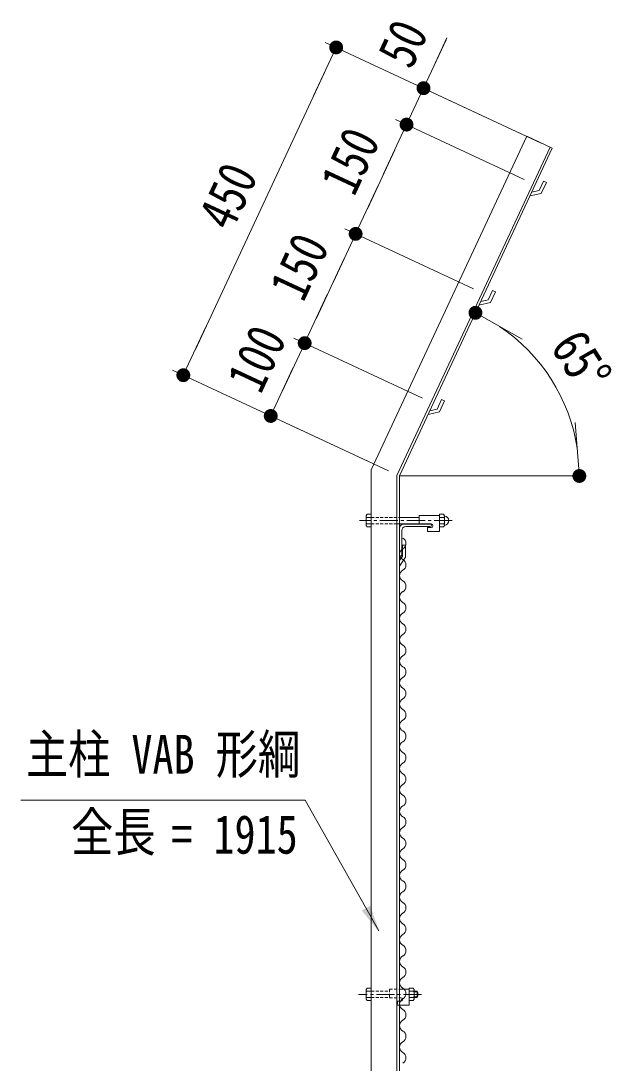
# Model space of a CAD drawing. Units: millimetres, scale not verified. Extents: x -4455 to 4455, y -3150 to 3150.
# Drawn here: x 21 to 757, y 371 to 1668 of the extents above; entities that cross this region are included whole.
import ezdxf
from ezdxf.enums import TextEntityAlignment as Align

# ---------------------------------------------------------------- set-up
doc = ezdxf.new("R2010")
doc.units = ezdxf.units.MM
doc.header["$LTSCALE"] = 30
doc.linetypes.add('USER2', pattern=[1.125, 0.75, -0.125, 0.125, -0.125])
doc.linetypes.add('USER4', pattern=[0.1875, 0.125, -0.0625])
for name, color, linetype, lineweight in [('0-0_D-STR-TXT', 3, 'Continuous', 13), ('0-1_D-STR2', 1, 'Continuous', 13), ('0-2_D-STR-DIM', 4, 'Continuous', 13), ('0-3_D-BMK', 2, 'USER2', 13), ('0-4_D-STR1', 1, 'Continuous', 18), ('0-5_D-STR3', 3, 'Continuous', 13), ('0-D_SUNPOU', 1, 'Continuous', 18), ('0-E_1部材', 3, 'Continuous', 18), ('1-0_7詳細', 3, 'Continuous', 18)]:
    doc.layers.add(name, color=color, linetype=linetype, lineweight=lineweight)
doc.styles.add('ＭＳ ゴシック', font='')
doc.styles.get('ＭＳ ゴシック').set_extended_font_data('MS Gothic')

# ---------------------------------------------------------------- blocks, each defined once
blk = doc.blocks.new('M1')
at = {"layer": '0-D_SUNPOU'}
blk.add_line((-7.5, 0), (-57.86, 0), dxfattribs=at)
for points in [[(0, 0), (-7.5, 0), (-7.44, 0.94)], [(0, 0), (-7.44, -0.94), (-7.5, 0)], [(0, 0), (-7.44, 0.94), (-7.26, 1.87)], [(0, 0), (-7.26, -1.87), (-7.44, -0.94)], [(0, 0), (-7.26, 1.87), (-6.97, 2.76)], [(0, 0), (-6.97, -2.76), (-7.26, -1.87)], [(0, 0), (-6.97, 2.76), (-6.57, 3.61)], [(0, 0), (-6.57, -3.61), (-6.97, -2.76)], [(0, 0), (-6.57, 3.61), (-6.07, 4.41)], [(0, 0), (-6.07, -4.41), (-6.57, -3.61)], [(0, 0), (-6.07, 4.41), (-5.47, 5.13)], [(0, 0), (-5.47, -5.13), (-6.07, -4.41)], [(0, 0), (-5.47, 5.13), (-4.78, 5.78)], [(0, 0), (-4.78, -5.78), (-5.47, -5.13)], [(0, 0), (-4.78, 5.78), (-4.02, 6.33)], [(0, 0), (-4.02, -6.33), (-4.78, -5.78)], [(0, 0), (-4.02, 6.33), (-3.19, 6.79)], [(0, 0), (-3.19, -6.79), (-4.02, -6.33)], [(0, 0), (-3.19, 6.79), (-2.32, 7.13)], [(0, 0), (-2.32, -7.13), (-3.19, -6.79)], [(0, 0), (-2.32, 7.13), (-1.41, 7.37)], [(0, 0), (-1.41, -7.37), (-2.32, -7.13)], [(0, 0), (-1.41, 7.37), (-0.47, 7.49)], [(0, 0), (-0.47, -7.49), (-1.41, -7.37)], [(0, 0), (-0.47, 7.49), (0.47, 7.49)], [(0, 0), (0.47, -7.49), (-0.47, -7.49)], [(0, 0), (0.47, 7.49), (1.41, 7.37)], [(0, 0), (1.41, 7.37), (2.32, 7.13)], [(0, 0), (2.32, 7.13), (3.19, 6.79)], [(0, 0), (3.19, 6.79), (4.02, 6.33)], [(0, 0), (4.02, 6.33), (4.78, 5.78)], [(0, 0), (4.78, 5.78), (5.47, 5.13)], [(0, 0), (5.47, 5.13), (6.07, 4.41)], [(0, 0), (6.07, 4.41), (6.57, 3.61)], [(0, 0), (6.57, 3.61), (6.97, 2.76)], [(0, 0), (6.97, 2.76), (7.26, 1.87)], [(0, 0), (7.26, 1.87), (7.44, 0.94)], [(0, 0), (7.44, 0.94), (7.5, 0)], [(0, 0), (1.41, -7.37), (0.47, -7.49)], [(0, 0), (2.32, -7.13), (1.41, -7.37)], [(0, 0), (3.19, -6.79), (2.32, -7.13)], [(0, 0), (4.02, -6.33), (3.19, -6.79)], [(0, 0), (4.78, -5.78), (4.02, -6.33)], [(0, 0), (5.47, -5.13), (4.78, -5.78)], [(0, 0), (6.07, -4.41), (5.47, -5.13)], [(0, 0), (6.57, -3.61), (6.07, -4.41)], [(0, 0), (6.97, -2.76), (6.57, -3.61)], [(0, 0), (7.26, -1.87), (6.97, -2.76)], [(0, 0), (7.44, -0.94), (7.26, -1.87)], [(0, 0), (7.5, 0), (7.44, -0.94)]]:
    blk.add_solid(points, dxfattribs=at)

msp = doc.modelspace()

# ---------------------------------------------------------------- linework, layer by layer
at = {"layer": '0-0_D-STR-TXT'}
msp.add_lwpolyline([(21.3, 698.43), (375.14, 698.43), (466.6, 536.08)], dxfattribs=at)
msp.add_solid([(467.73, 534.07), (445.58, 561.19), (456.02, 567.07)], dxfattribs=at)
at = {"layer": '0-1_D-STR2', "color": 2}
for centre, start, end in [((493.02, 1018.05), 298.07249, 61.92751), ((500.13, 1004.71), 118.07249, 241.92751), ((493.02, 991.38), 298.07249, 61.92751), ((500.13, 978.05), 118.07249, 241.92751), ((493.02, 964.71), 298.07249, 61.92751), ((500.13, 951.38), 118.07249, 241.92751), ((493.02, 938.05), 298.07249, 61.92751), ((500.13, 924.71), 118.07249, 241.92751), ((493.02, 911.38), 298.07249, 61.92751), ((500.13, 898.05), 118.07249, 241.92751), ((493.02, 884.71), 298.07249, 61.92751), ((500.13, 871.38), 118.07249, 241.92751), ((493.02, 858.05), 298.07249, 61.92751), ((500.13, 844.71), 118.07249, 241.92751), ((493.02, 831.38), 298.07249, 61.92751), ((500.13, 818.05), 118.07249, 241.92751), ((493.02, 804.71), 298.07249, 61.92751), ((500.13, 791.38), 118.07249, 241.92751), ((493.02, 778.05), 298.07249, 61.92751), ((500.13, 764.71), 118.07249, 241.92751), ((493.02, 751.38), 298.07249, 61.92751), ((500.13, 738.05), 118.07249, 241.92751), ((493.02, 724.71), 298.07249, 61.92751), ((500.13, 711.38), 118.07249, 241.92751), ((493.02, 698.05), 298.07249, 61.92751), ((500.13, 684.71), 118.07249, 241.92751), ((493.02, 671.38), 298.07249, 61.92751), ((500.13, 658.05), 118.07249, 241.92751), ((493.02, 644.71), 298.07249, 61.92751), ((500.13, 631.38), 118.07249, 241.92751), ((493.02, 618.05), 298.07249, 61.92751), ((500.13, 604.71), 118.07249, 241.92751), ((493.02, 591.38), 298.07249, 61.92751), ((500.13, 578.05), 118.07249, 241.92751), ((493.02, 564.71), 298.07249, 61.92751), ((500.13, 551.38), 118.07249, 241.92751), ((493.02, 538.05), 298.07249, 61.92751), ((500.13, 524.71), 118.07249, 241.92751), ((493.02, 511.38), 298.07249, 61.92751), ((500.13, 498.05), 118.07249, 241.92751), ((493.02, 484.71), 298.07249, 61.92751), ((500.13, 471.38), 118.07249, 241.92751), ((493.02, 458.05), 298.07249, 61.92751), ((500.13, 444.71), 118.07249, 241.92751), ((493.02, 431.38), 298.07249, 61.92751), ((500.13, 418.05), 118.07249, 241.92751), ((493.02, 404.71), 298.07249, 61.92751), ((500.13, 391.38), 118.07249, 241.92751), ((493.02, 378.05), 298.07249, 61.92751)]:
    msp.add_arc(centre, 7.56, start, end, dxfattribs=at)
at = {"layer": '0-2_D-STR-DIM', "color": 1, "lineweight": 18}
for p, q in [((668.95, 1516.19), (400.1, 1641.56)), ((537.03, 1615.77), (551.61, 1647.04)), ((399.11, 1603.95), (238.09, 1258.65)), ((501.32, 1539.19), (522.45, 1584.5)), ((668.95, 1516.19), (508.85, 1590.84)), ((647.82, 1470.87), (487.72, 1545.53)), ((647.82, 1470.87), (487.72, 1545.53)), ((486.74, 1507.92), (452.5, 1434.51)), ((486.74, 1507.92), (472.16, 1476.65)), ((584.43, 1334.92), (424.33, 1409.58)), ((584.43, 1334.92), (424.33, 1409.58)), ((423.34, 1371.97), (389.11, 1298.56)), ((521.04, 1198.98), (360.94, 1273.63)), ((521.04, 1198.98), (360.94, 1273.63)), ((478.78, 1108.35), (209.92, 1233.72)), ((359.95, 1236.03), (346.85, 1207.93)), ((478.78, 1108.35), (318.67, 1183))]:
    msp.add_line(p, q, dxfattribs=at)
at = {"layer": '0-2_D-STR-DIM', "color": 1}
msp.add_line((492.37, 1102.01), (716.6, 1102.01), dxfattribs=at)
at = {"layer": '0-2_D-STR-DIM', "color": 1, "lineweight": 18}
msp.add_arc((492.37, 1102.01), 224, 8.83339, 56.16672, dxfattribs=at)
at = {"layer": '0-3_D-BMK'}
for p, q in [((558.06, 1046.46), (442.61, 1046.46)), ((519.99, 457.01), (441.5, 457.01))]:
    msp.add_line(p, q, dxfattribs=at)
at = {"layer": '0-4_D-STR1'}
for p, q in [((650.83, 1524.64), (457.37, 1109.77)), ((679.83, 1511.12), (489.37, 1102.67)), ((682.55, 1509.85), (492.37, 1102.01)), ((675.3, 1467.18), (668.98, 1453.62)), ((654.84, 1450.44), (668.98, 1453.62)), ((656.98, 1455.02), (666.18, 1457.09)), ((608.28, 1332.92), (602.79, 1321.14)), ((611.91, 1331.23), (605.58, 1317.67)), ((611.91, 1331.23), (608.28, 1332.92)), ((591.45, 1314.49), (605.58, 1317.67)), ((593.59, 1319.07), (602.79, 1321.14)), ((548.52, 1195.29), (542.19, 1181.73)), ((528.06, 1178.54), (542.19, 1181.73)), ((530.2, 1183.12), (539.4, 1185.2)), ((457.37, 1109.77), (457.37, -362.99)), ((489.37, 1102.67), (489.37, -362.99)), ((492.37, 1102.01), (492.37, -362.99)), ((499.87, 1042.01), (524.87, 1042.01)), ((500.37, 1039.01), (530.37, 1039.01)), ((532.37, 1042.01), (532.37, 1041.01)), ((492.37, 1002.01), (492.37, 1037.01)), ((495.37, 1004.01), (495.37, 1034.01)), ((496.1, 1016.06), (496.1, 1002.22)), ((500.1, 1016.06), (496.1, 1016.06)), ((500.1, 1016.06), (500.1, 1000.97)), ((492.37, 996.81), (496.1, 1002.22)), ((492.37, 1002.01), (493.37, 1002.01)), ((492.37, 989.77), (500.1, 1000.97))]:
    msp.add_line(p, q, dxfattribs=at)
for points in [[(675.3, 1467.18), (671.68, 1468.87), (666.18, 1457.09)], [(548.52, 1195.29), (544.89, 1196.98), (539.4, 1185.2)]]:
    msp.add_lwpolyline(points, dxfattribs=at)
for centre, radius, start, end in [((497.37, 1037.01), 5, 90, 180), ((500.37, 1034.01), 5, 90, 180), ((530.37, 1041.01), 2, 270, 0), ((493.37, 1004.01), 2, 270, 0)]:
    msp.add_arc(centre, radius, start, end, dxfattribs=at)
at = {"layer": '0-5_D-STR3'}
for p, q in [((450.97, 1052.38), (452.08, 1054.3)), ((450.97, 1052.38), (450.97, 1040.54)), ((452.08, 1054.3), (457.37, 1054.3)), ((457.37, 1054.3), (457.37, 1038.62)), ((517.18, 1052.78), (542.18, 1052.78)), ((517.18, 1052.78), (517.18, 1042.28)), ((542.18, 1038.62), (542.18, 1054.3)), ((542.18, 1052.78), (542.18, 1032.78)), ((548.58, 1040.54), (548.58, 1052.38)), ((451.66, 1050.46), (457.37, 1050.46)), ((451.66, 1042.46), (457.37, 1042.46)), ((487.47, 1042.46), (517.18, 1042.46)), ((492.37, 1050.46), (517.23, 1050.46)), ((517.18, 1042.28), (531.93, 1042.28)), ((527.18, 1037.78), (531.93, 1037.78)), ((527.18, 1037.78), (527.18, 1032.78)), ((547.89, 1050.46), (542.18, 1050.46)), ((547.89, 1042.46), (542.18, 1042.46)), ((547.47, 1038.62), (542.18, 1038.62)), ((548.58, 1040.54), (547.47, 1038.62)), ((527.18, 1032.78), (542.18, 1032.78)), ((450.97, 462.93), (452.08, 464.85)), ((450.97, 451.09), (450.97, 462.93)), ((451.66, 461.01), (457.37, 461.01)), ((452.08, 464.85), (457.37, 464.85)), ((457.37, 449.17), (457.37, 464.85)), ((492.37, 463.33), (504.44, 463.33)), ((504.44, 449.17), (504.44, 464.85)), ((504.44, 463.33), (504.44, 443.33)), ((510.15, 461.01), (504.44, 461.01)), ((510.84, 451.09), (510.84, 462.93)), ((510.84, 461.01), (514.39, 461.01)), ((514.39, 453.01), (514.39, 461.01)), ((450.97, 451.09), (452.08, 449.17)), ((451.66, 453.01), (457.37, 453.01)), ((452.08, 449.17), (457.37, 449.17)), ((490.24, 448.33), (494.19, 448.33)), ((490.24, 443.33), (504.44, 443.33)), ((492.37, 452.83), (494.19, 452.83)), ((510.15, 453.01), (504.44, 453.01)), ((509.73, 449.17), (504.44, 449.17)), ((510.84, 451.09), (509.73, 449.17)), ((510.84, 453.01), (514.39, 453.01))]:
    msp.add_line(p, q, dxfattribs=at)
at = {"layer": '0-5_D-STR3', "color": 1, "linetype": 'USER4'}
for p, q in [((457.37, 1050.46), (492.37, 1050.46)), ((457.37, 1042.46), (492.37, 1042.46)), ((457.37, 461.01), (480.24, 461.01)), ((480.24, 463.33), (480.24, 452.83)), ((480.24, 463.33), (492.37, 463.33)), ((457.37, 453.01), (480.24, 453.01)), ((480.24, 452.83), (492.37, 452.83)), ((490.24, 448.33), (490.24, 443.33))]:
    msp.add_line(p, q, dxfattribs=at)
at = {"layer": '0-5_D-STR3', "color": 1}
for p, q in [((510.84, 460.21), (514.8, 460.21)), ((510.84, 453.81), (514.8, 453.81))]:
    msp.add_line(p, q, dxfattribs=at)
at = {"layer": '0-5_D-STR3'}
for points in [[(548.58, 1052.38), (547.47, 1054.3), (542.18, 1054.3)], [(450.97, 1040.54), (452.08, 1038.62), (457.37, 1038.62)], [(510.84, 462.93), (509.73, 464.85), (504.44, 464.85)]]:
    msp.add_lwpolyline(points, dxfattribs=at)
for centre, radius, start, end in [((454, 1052.38), 3.03, 180, 219.3382), ((545.55, 1052.38), 3.03, 320.6618, 0), ((547.79, 1046.46), 5.97, 277.58062, 82.41938), ((462.97, 1046.46), 12, 160.52878, 199.47122), ((454, 1040.54), 3.03, 140.6618, 180), ((531.93, 1040.03), 2.25, 270, 90), ((536.58, 1046.46), 12, 340.52878, 19.47122), ((545.55, 1040.54), 3.03, 0, 39.3382), ((454, 462.93), 3.03, 180, 219.3382), ((462.97, 457.01), 12, 160.52878, 199.47122), ((507.81, 462.93), 3.03, 320.6618, 0), ((498.84, 457.01), 12, 340.52878, 19.47122), ((507.46, 457.01), 8, 330, 30), ((454, 451.09), 3.03, 140.6618, 180), ((494.19, 450.58), 2.25, 270, 90), ((507.81, 451.09), 3.03, 0, 39.3382)]:
    msp.add_arc(centre, radius, start, end, dxfattribs=at)
at = {"layer": '0-E_1部材', "color": 7, "lineweight": 9}
for p, q in [((650.83, 1524.64), (682.55, 1509.85)), ((497.37, 1042.01), (532.37, 1042.01))]:
    msp.add_line(p, q, dxfattribs=at)
at = {"layer": '1-0_7詳細', "color": 7, "lineweight": 9}
msp.add_line((492.37, 448.33), (492.37, 443.33), dxfattribs=at)

# ---------------------------------------------------------------- block references
at = {"layer": '0-2_D-STR-DIM', "xscale": 1.15, "yscale": 1.15}
for p, rotation in [((522.45, 1584.5), 245), ((413.69, 1635.22), 65), ((501.32, 1539.19), 65), ((501.32, 1539.19), 65), ((437.92, 1403.24), 245), ((437.92, 1403.24), 65), ((374.53, 1267.3), 245), ((587.04, 1305.02), 150.58336), ((223.51, 1227.38), 245), ((374.53, 1267.3), 65), ((332.27, 1176.66), 245), ((716.37, 1102.01), 274.41676)]:
    msp.add_blockref('M1', p, dxfattribs=dict(at, rotation=rotation))

# ---------------------------------------------------------------- texts
at = {"layer": '0-0_D-STR-TXT', "style": 'ＭＳ ゴシック', "width": 0.8}
for s, p in [('主柱 VAB 形綱', (27.6, 717.23)), ('全長', (83.84, 620.54)), ('= 1915', (208.57, 617.57))]:
    msp.add_text(s, height=48.17, dxfattribs=at).set_placement(p, align=Align.BOTTOM_LEFT)
at = {"layer": '0-2_D-STR-DIM', "color": 3, "style": 'ＭＳ ゴシック', "width": 0.8}
for s, rotation, p in [('50', 65, (520.29, 1600.33)), ('150', 65, (449.13, 1442.36)), ('450', 65, (296.99, 1398.56)), ('150', 65, (385.83, 1310.8)), ('100', 65, (332.78, 1196.25)), ('65°', 302.5, (667.2, 1255.17))]:
    msp.add_text(s, height=48.17, rotation=rotation, dxfattribs=at).set_placement(p, align=Align.BOTTOM_LEFT)

doc.saveas('drawing.dxf')
